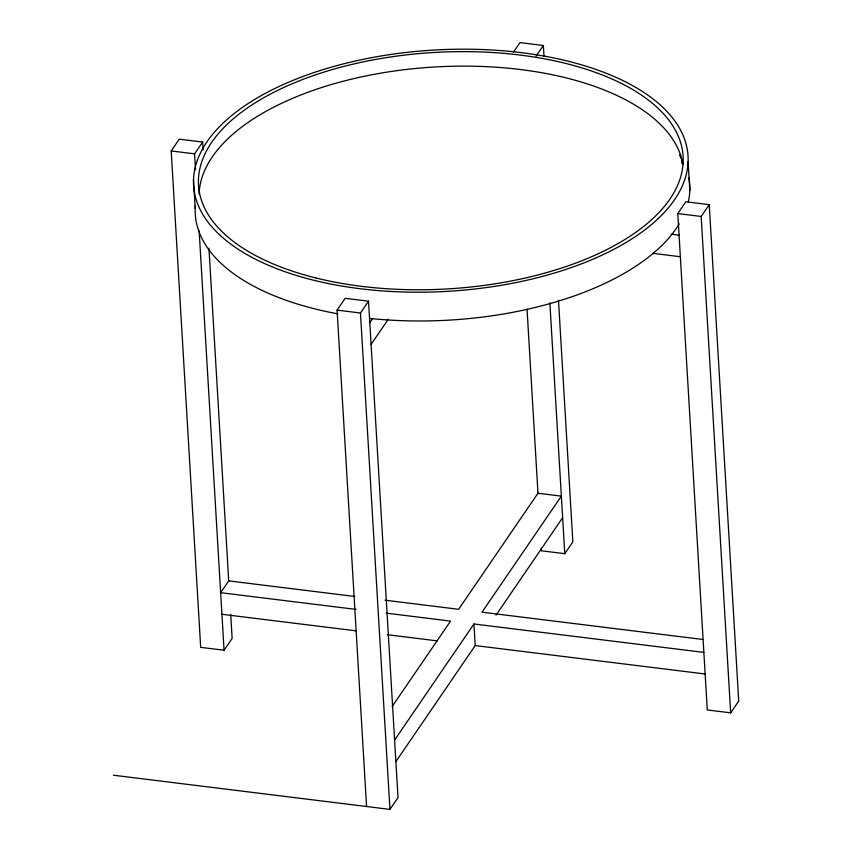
<?xml version="1.0" encoding="UTF-8"?>
<svg xmlns="http://www.w3.org/2000/svg" width="852" height="852" viewBox="0 0 852 852"><rect width="100%" height="100%" fill="white"/><g stroke="black" fill="none" stroke-linecap="round" stroke-linejoin="round"><path stroke-width="1.28" d="M230.711 614.548L232.138 638.436L224.065 650.236L200.689 647.35L171.199 150.964L179.261 139.153L202.648 142.05L203.117 150.005M195.523 169.772L194.575 153.85L202.648 142.05M366.573 806.514L337.072 310.117L345.145 298.317L368.522 301.203L398.022 797.6L389.95 809.4L113.273 775.203M513.373 52.26L519.976 42.6L543.352 45.486L543.981 56.104M389.95 809.4L360.46 313.014L368.522 301.203M536.014 56.221L543.352 45.486M369.811 322.791L372.803 318.414M371.089 344.368L388.31 319.191M677.787 213.564L685.86 201.764L709.237 204.65L738.727 701.036L730.665 712.847L707.277 709.95L677.787 213.564L701.164 216.451L709.237 204.65M392.176 706.5L450.559 621.097L386.19 613.142M394.604 740.047L473.946 623.983L703.858 652.398M395.882 761.624L475.224 645.571L473.946 623.983M496.024 615.155L562.639 517.707M541.233 548.134L541.393 550.797L564.78 553.683L572.842 541.883L558.497 300.319M171.199 150.964L194.575 153.85M671.184 234.172L679.065 235.152M652.76 253.321L680.354 256.729M337.072 310.117L360.46 313.014M354.837 596.475L228.719 580.883L220.647 592.683L355.966 609.404M385.061 600.202L458.632 609.297L537.974 493.244L561.361 496.13L482.008 612.183L702.73 639.458M221.925 614.271L355.934 630.831M387.468 634.729L437.395 640.896M475.224 645.571L705.136 673.985M701.164 216.451L730.665 712.847M688.107 161.71A247.676 120.835 -3.4 0 1 313.27 280.138A247.676 120.835 -3.4 0 1 321.044 70.247A247.676 120.835 -3.4 0 1 688.107 161.71L689.822 190.486M549.87 302.833L564.78 553.683M527.047 309.233L538.006 493.723M208.953 248.23L228.741 581.362M199.144 230.828L224.065 650.236M193.5 179.687L195.215 208.463M688.938 177.866A247.676 120.835 -3.4 0 1 688.299 201.924M679.236 223.852A247.676 120.835 -3.4 0 1 369.598 318.392M337.829 313.834A247.676 120.835 -3.4 0 1 195.364 205.928M681.568 160.187A242.713 118.407 -3.4 0 1 682.58 163.84M679.577 154.776A242.713 118.407 -3.4 0 1 680.908 158.376M681.664 160.804A242.713 118.407 -3.4 0 1 682.59 164.457M199.08 194.011A242.713 118.407 -3.4 0 1 433.146 67.074A242.713 118.407 -3.4 0 1 682.921 164.031M315.826 277.944A242.713 118.407 -3.4 0 0 683.155 161.891A242.713 118.407 -3.4 0 0 323.44 72.26A242.713 118.407 -3.4 0 0 315.826 277.944"/></g></svg>
